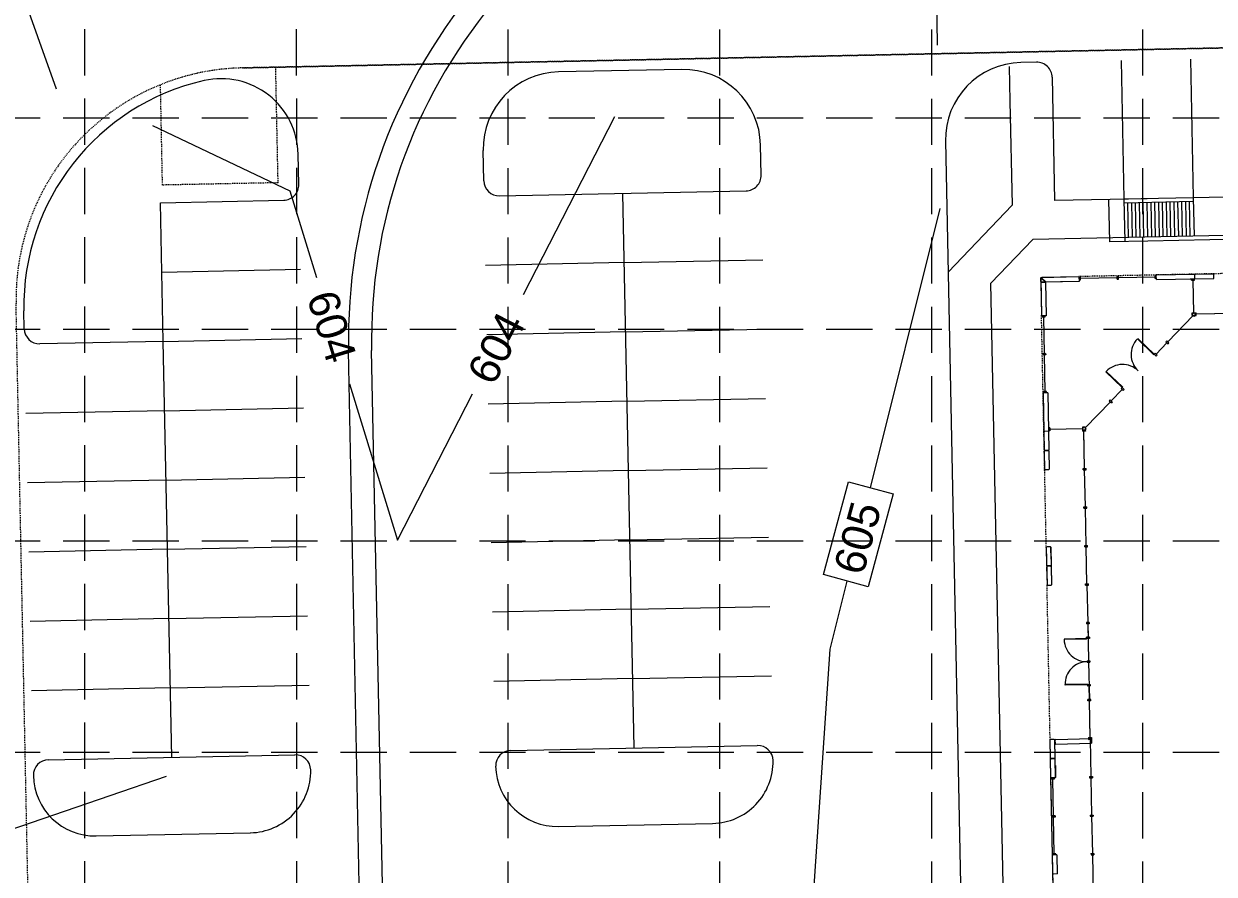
# Model space of a CAD drawing. Extents: x 2140663 to 2528301, y 336313 to 7007653.
# Drawn here: x 2527385.8 to 2527540.3, y 7007224.3 to 7007334.7 of the extents above; entities that cross this region are included whole.
import ezdxf

# ---------------------------------------------------------------- set-up
doc = ezdxf.new("R2010")
doc.units = 0
doc.header["$MEASUREMENT"] = 0
for name, pattern in [('HIDDEN', [0.375, 0.25, -0.125]), ('xdrc002ar$0$HIDDEN2', [0.1875, 0.125, -0.0625]), ('xdrc002ar$0$XR3$0$HIDDEN2', [0.1875, 0.125, -0.0625]), ('xdrc002pt$0$HIDDEN2', [0.1875, 0.125, -0.0625])]:
    doc.linetypes.add(name, pattern=pattern)
for name, color, linetype in [('1 PROPOSED CONTOURS', 43, 'Continuous'), ('BATCH PLANT', 13, 'HIDDEN'), ('GRID', 254, 'HIDDEN'), ('xdrc002ar$0$BASE1$0$awa', 7, 'Continuous'), ('xdrc002ar$0$WINDOWS', 8, 'Continuous'), ('xdrc002ar$0$xdrc002ar$0$C-PKNG-FACE-N', 1, 'Continuous'), ('xdrc002ar$0$xdrc002ar$0$C-PKNG-STRP-N', 6, 'Continuous'), ('xdrc002ar$0$xdrc002ar$0$l-walk-ej-n', 14, 'Continuous'), ('xdrc002ar$0$xdrc002ar$0$l-walk-n', 2, 'Continuous'), ('xdrc002ar$0$XR3$0$BASE1$0$awa', 4, 'Continuous'), ('xdrc002ar$0$XR3$0$WINDOWS', 2, 'Continuous'), ('xdrc002pt$0$V-ESMT-ACCS-N', 2, 'xdrc002pt$0$HIDDEN2'), ('xdrc002pt$0$V-ESMT-WATR-N', 2, 'xdrc002pt$0$HIDDEN2'), ('xdrc002STM$0$C-STRM-PIPE-N', 5, 'Continuous')]:
    doc.layers.add(name, color=color, linetype=linetype)
doc.styles.get("Standard").update_dxf_attribs({"font": 'ARIAL.TTF'})

msp = doc.modelspace()

# ---------------------------------------------------------------- linework, layer by layer
at = {"layer": '1 PROPOSED CONTOURS', "color": 43, "lineweight": 0}
for p, q in [((2527504, 7007350.55, 605), (2527504.37, 7007331.95, 605)), ((2527450.69, 7007299.59, 604), (2527462.54, 7007322.7, 604)), ((2527402.55, 7007321.52, 604), (2527420.38, 7007313.05, 604)), ((2527420.38, 7007313.05, 604), (2527423.84, 7007301.8, 604)), ((2527495.71, 7007274.49, 605), (2527504.74, 7007310.73, 605)), ((2527428.1, 7007287.97, 604), (2527434.33, 7007267.7, 604)), ((2527434.33, 7007267.7, 604), (2527444.08, 7007286.71, 604)), ((2527489.61, 7007263.22, 604), (2527492.87, 7007275.26, 604)), ((2527492.87, 7007275.26, 604), (2527498.66, 7007273.69, 604)), ((2527498.66, 7007273.69, 604), (2527495.4, 7007261.65, 604)), ((2527495.4, 7007261.65, 604), (2527489.61, 7007263.22, 604)), ((2527490.49, 7007253.55, 605), (2527492.69, 7007262.38, 605)), ((2527486.96, 7007201.64, 605), (2527490.49, 7007253.55, 605))]:
    msp.add_line(p, q, dxfattribs=at)
at = {"layer": '1 PROPOSED CONTOURS', "color": 43, "lineweight": 0, "elevation": 604}
msp.add_lwpolyline([(2527390.07, 7007326.22), (2527385.24, 7007339.85)], dxfattribs=at)
at = {"layer": '1 PROPOSED CONTOURS', "color": 43, "lineweight": 0, "extrusion": (0.679516, 0.73366, 0), "elevation": 6858318.05}
msp.add_lwpolyline([(2907273.46, 605), (2907332.93, 605)], dxfattribs=at)
at = {"layer": 'BATCH PLANT', "color": 7, "linetype": 'Continuous', "lineweight": 0}
msp.add_line((2527368.72, 7007224.81), (2527404.34, 7007237.05), dxfattribs=at)
at = {"layer": 'GRID', "color": 253, "linetype": 'HIDDEN', "lineweight": 0, "ltscale": 24}
for p, q in [((2527393.7, 7006032.01), (2527393.79, 7007623.57)), ((2527421.37, 7006032.01), (2527421.22, 7007623.46)), ((2527448.92, 7006032), (2527448.64, 7007623.49)), ((2527476.16, 7006032), (2527476.17, 7007623.47)), ((2527503.7, 7006031.99), (2527503.67, 7007623.46)), ((2527530.98, 7006031.99), (2527531.04, 7007623.46)), ((2527228.95, 7007322.53), (2528272.33, 7007322.53)), ((2527228.95, 7007295.07), (2528272.33, 7007295.07)), ((2527228.95, 7007267.62), (2528272.33, 7007267.62)), ((2527228.95, 7007240.16), (2528272.33, 7007240.16))]:
    msp.add_line(p, q, dxfattribs=at)
at = {"layer": 'xdrc002ar$0$BASE1$0$awa', "color": 7, "lineweight": 0}
for p, q in [((2527517.86, 7007301.81), (2527522.73, 7007301.91)), ((2527522.8, 7007301.85), (2527522.73, 7007301.91)), ((2527537.79, 7007302.16), (2527537.86, 7007302.22)), ((2527537.8, 7007301.62), (2527537.79, 7007302.16)), ((2527537.86, 7007302.22), (2527540.2, 7007302.27)), ((2527540.26, 7007302.21), (2527540.2, 7007302.27)), ((2527540.27, 7007301.67), (2527540.26, 7007302.21)), ((2527517.8, 7007301.75), (2527517.86, 7007301.81)), ((2527517.81, 7007301.27), (2527517.8, 7007301.75)), ((2527517.81, 7007301.27), (2527517.87, 7007301.21)), ((2527517.81, 7007301.08), (2527517.87, 7007301.15)), ((2527517.81, 7007301.08), (2527517.89, 7007296.88)), ((2527517.87, 7007301.21), (2527522.81, 7007301.31)), ((2527518.41, 7007301.16), (2527517.87, 7007301.15)), ((2527518.41, 7007301.18), (2527518.41, 7007301.18)), ((2527518.41, 7007301.16), (2527518.5, 7007296.83)), ((2527522.81, 7007301.31), (2527522.8, 7007301.85)), ((2527537.8, 7007301.62), (2527540.27, 7007301.67)), ((2527517.96, 7007296.81), (2527517.89, 7007296.88)), ((2527518.5, 7007296.83), (2527517.96, 7007296.81)), ((2527537.7, 7007296.72), (2527537.43, 7007296.98)), ((2527537.98, 7007296.85), (2527537.98, 7007297.22)), ((2527534.04, 7007293.45), (2527534.31, 7007293.19)), ((2527526.81, 7007285.92), (2527527.08, 7007285.66)), ((2527518.26, 7007281.82), (2527518.2, 7007281.75)), ((2527518.8, 7007281.83), (2527518.26, 7007281.82)), ((2527518.8, 7007281.83), (2527518.85, 7007279.36)), ((2527523.58, 7007281.84), (2527523.2, 7007281.83)), ((2527523.69, 7007282.13), (2527523.42, 7007282.39)), ((2527518.2, 7007281.75), (2527518.25, 7007279.41)), ((2527518.31, 7007279.35), (2527518.25, 7007279.41)), ((2527518.31, 7007279.29), (2527518.25, 7007279.22)), ((2527518.25, 7007279.22), (2527518.3, 7007276.88)), ((2527518.85, 7007279.36), (2527518.31, 7007279.35)), ((2527518.86, 7007279.3), (2527518.31, 7007279.29)), ((2527518.86, 7007279.3), (2527518.9, 7007276.89)), ((2527518.89, 7007277.43), (2527518.9, 7007276.89)), ((2527518.36, 7007276.82), (2527518.3, 7007276.88)), ((2527518.84, 7007276.83), (2527518.36, 7007276.82)), ((2527518.9, 7007276.89), (2527518.84, 7007276.83)), ((2527523.3, 7007276.84), (2527523.68, 7007276.84)), ((2527523.4, 7007271.84), (2527523.78, 7007271.84)), ((2527518.57, 7007266.82), (2527518.51, 7007266.76)), ((2527518.51, 7007266.76), (2527518.55, 7007264.41)), ((2527519.05, 7007266.83), (2527518.57, 7007266.82)), ((2527519.11, 7007266.77), (2527519.05, 7007266.83)), ((2527519.11, 7007266.77), (2527519.16, 7007264.43)), ((2527519.14, 7007265.23), (2527519.11, 7007266.77)), ((2527523.51, 7007266.84), (2527523.88, 7007266.85)), ((2527518.62, 7007264.35), (2527518.55, 7007264.41)), ((2527518.62, 7007264.29), (2527518.56, 7007264.23)), ((2527518.56, 7007264.23), (2527518.61, 7007261.88)), ((2527519.1, 7007264.36), (2527518.62, 7007264.35)), ((2527519.1, 7007264.3), (2527518.62, 7007264.29)), ((2527519.16, 7007264.43), (2527519.1, 7007264.36)), ((2527519.16, 7007264.24), (2527519.1, 7007264.3)), ((2527519.16, 7007264.24), (2527519.21, 7007261.9)), ((2527518.67, 7007261.82), (2527518.61, 7007261.88)), ((2527519.15, 7007261.83), (2527518.67, 7007261.82)), ((2527519.21, 7007261.9), (2527519.15, 7007261.83)), ((2527519.2, 7007262.44), (2527519.21, 7007261.9)), ((2527523.61, 7007261.84), (2527523.98, 7007261.85)), ((2527523.81, 7007252.01), (2527524.18, 7007252.02)), ((2527519.08, 7007241.83), (2527519.01, 7007241.76)), ((2527519.06, 7007239.42), (2527519.01, 7007241.76)), ((2527519.55, 7007241.84), (2527519.08, 7007241.83)), ((2527519.62, 7007241.77), (2527519.55, 7007241.84)), ((2527519.63, 7007241.23), (2527519.62, 7007241.77)), ((2527519.67, 7007239.43), (2527519.62, 7007241.77)), ((2527519.74, 7007241.84), (2527519.68, 7007241.78)), ((2527519.69, 7007241.23), (2527519.68, 7007241.78)), ((2527519.74, 7007241.84), (2527524.39, 7007241.93)), ((2527524.01, 7007242.09), (2527524.38, 7007242.1)), ((2527524.39, 7007241.93), (2527524.4, 7007241.33)), ((2527519.69, 7007241.23), (2527524.4, 7007241.33)), ((2527519.13, 7007239.36), (2527519.06, 7007239.42)), ((2527519.13, 7007239.3), (2527519.07, 7007239.23)), ((2527519.11, 7007236.89), (2527519.07, 7007239.23)), ((2527519.6, 7007239.37), (2527519.13, 7007239.36)), ((2527519.61, 7007239.31), (2527519.13, 7007239.3)), ((2527519.67, 7007239.43), (2527519.6, 7007239.37)), ((2527519.67, 7007239.24), (2527519.61, 7007239.31)), ((2527519.72, 7007236.9), (2527519.67, 7007239.24)), ((2527519.69, 7007238.44), (2527519.72, 7007236.9)), ((2527519.72, 7007206.77), (2527519.11, 7007236.89)), ((2527519.18, 7007236.83), (2527519.11, 7007236.89)), ((2527519.66, 7007236.84), (2527519.18, 7007236.83)), ((2527519.72, 7007236.9), (2527519.66, 7007236.84)), ((2527519.38, 7007226.83), (2527519.32, 7007226.77)), ((2527519.37, 7007224.42), (2527519.32, 7007226.77)), ((2527519.86, 7007226.84), (2527519.38, 7007226.83)), ((2527519.92, 7007226.78), (2527519.86, 7007226.84)), ((2527519.93, 7007226.24), (2527519.92, 7007226.78)), ((2527519.97, 7007224.37), (2527519.92, 7007226.78)), ((2527519.43, 7007224.36), (2527519.37, 7007224.42)), ((2527519.97, 7007224.37), (2527519.43, 7007224.36))]:
    msp.add_line(p, q, dxfattribs=at)
at = {"layer": 'xdrc002ar$0$BASE1$0$awa', "color": 7, "linetype": 'xdrc002ar$0$HIDDEN2', "lineweight": 0}
for p, q in [((2527537.85, 7007302.22), (2527522.73, 7007301.91)), ((2527518.2, 7007281.75), (2527517.89, 7007296.88)), ((2527518.51, 7007266.76), (2527518.3, 7007276.88)), ((2527519.01, 7007241.76), (2527518.61, 7007261.88))]:
    msp.add_line(p, q, dxfattribs=at)
at = {"layer": 'xdrc002ar$0$WINDOWS', "color": 7, "linetype": 'Continuous', "lineweight": 0}
for p, q in [((2527534.29, 7007293.44), (2527537.57, 7007296.85)), ((2527537.65, 7007297.22), (2527537.43, 7007296.98)), ((2527537.65, 7007297.22), (2527537.98, 7007297.22)), ((2527537.82, 7007296.84), (2527537.7, 7007296.72)), ((2527537.82, 7007296.84), (2527537.98, 7007296.85)), ((2527542.81, 7007297.13), (2527537.98, 7007297.04)), ((2527532.44, 7007291.79), (2527530.34, 7007293.81)), ((2527532.5, 7007291.85), (2527530.4, 7007293.87)), ((2527532.75, 7007291.84), (2527534.17, 7007293.32)), ((2527534.04, 7007293.45), (2527534.16, 7007293.57)), ((2527534.16, 7007293.57), (2527534.43, 7007293.31)), ((2527534.31, 7007293.19), (2527534.43, 7007293.31)), ((2527532.44, 7007291.79), (2527532.5, 7007291.85)), ((2527532.5, 7007291.85), (2527532.62, 7007291.97)), ((2527532.77, 7007291.59), (2527532.5, 7007291.85)), ((2527532.89, 7007291.71), (2527532.62, 7007291.97)), ((2527532.89, 7007291.71), (2527532.77, 7007291.59)), ((2527526.24, 7007289.54), (2527526.3, 7007289.6)), ((2527528.35, 7007287.52), (2527526.24, 7007289.54)), ((2527528.4, 7007287.58), (2527526.3, 7007289.6)), ((2527526.94, 7007285.79), (2527528.37, 7007287.27)), ((2527528.35, 7007287.52), (2527528.23, 7007287.4)), ((2527528.5, 7007287.14), (2527528.23, 7007287.4)), ((2527528.4, 7007287.58), (2527528.35, 7007287.52)), ((2527528.62, 7007287.26), (2527528.35, 7007287.52)), ((2527528.5, 7007287.14), (2527528.62, 7007287.26)), ((2527526.83, 7007285.67), (2527523.55, 7007282.26)), ((2527526.81, 7007285.92), (2527526.69, 7007285.8)), ((2527526.69, 7007285.8), (2527526.96, 7007285.54)), ((2527527.08, 7007285.66), (2527526.96, 7007285.54)), ((2527523.19, 7007282.16), (2527523.42, 7007282.39)), ((2527523.19, 7007282.16), (2527523.2, 7007281.83)), ((2527523.49, 7007277.01), (2527523.39, 7007281.84)), ((2527523.57, 7007282.01), (2527523.69, 7007282.13)), ((2527523.57, 7007282.01), (2527523.58, 7007281.84)), ((2527523.3, 7007277), (2527523.67, 7007277.01)), ((2527523.3, 7007276.84), (2527523.3, 7007277)), ((2527523.59, 7007272.01), (2527523.49, 7007276.84)), ((2527523.68, 7007276.84), (2527523.67, 7007277.01)), ((2527523.4, 7007272), (2527523.78, 7007272.01)), ((2527523.4, 7007271.84), (2527523.4, 7007272)), ((2527523.69, 7007267.01), (2527523.59, 7007271.84)), ((2527523.78, 7007271.84), (2527523.78, 7007272.01)), ((2527523.5, 7007267), (2527523.88, 7007267.01)), ((2527523.51, 7007266.84), (2527523.5, 7007267)), ((2527523.79, 7007262.01), (2527523.69, 7007266.84)), ((2527523.88, 7007266.85), (2527523.88, 7007267.01)), ((2527523.61, 7007261.84), (2527523.6, 7007262.01)), ((2527523.6, 7007262.01), (2527523.98, 7007262.01)), ((2527523.79, 7007261.84), (2527523.89, 7007257.01)), ((2527523.98, 7007261.85), (2527523.98, 7007262.01)), ((2527523.71, 7007257.01), (2527523.71, 7007256.84)), ((2527524.08, 7007257.01), (2527523.71, 7007257.01)), ((2527524.08, 7007256.85), (2527523.71, 7007256.84)), ((2527523.9, 7007256.84), (2527523.99, 7007252.01)), ((2527524.08, 7007257.01), (2527524.08, 7007256.85)), ((2527523.81, 7007252.01), (2527523.81, 7007251.84)), ((2527523.81, 7007251.84), (2527524.18, 7007251.85)), ((2527524, 7007251.84), (2527524.1, 7007247.01)), ((2527524.18, 7007252.02), (2527524.18, 7007251.85)), ((2527524.28, 7007247.02), (2527523.91, 7007247.01)), ((2527523.91, 7007246.84), (2527523.91, 7007247.01)), ((2527524.29, 7007246.85), (2527523.91, 7007246.84)), ((2527524.2, 7007242.1), (2527524.1, 7007246.85)), ((2527524.29, 7007246.85), (2527524.28, 7007247.02)), ((2527524.01, 7007242.09), (2527524.01, 7007241.93)), ((2527524.01, 7007241.93), (2527524.39, 7007241.93)), ((2527524.38, 7007242.1), (2527524.39, 7007241.93)), ((2527524.38, 7007242.02), (2527524.39, 7007241.85)), ((2527519.18, 7007236.83), (2527519.18, 7007236.66)), ((2527519.55, 7007236.67), (2527519.18, 7007236.66)), ((2527519.44, 7007231.91), (2527519.35, 7007236.66)), ((2527519.55, 7007236.83), (2527519.55, 7007236.67)), ((2527519.65, 7007231.92), (2527519.28, 7007231.91)), ((2527519.28, 7007231.91), (2527519.28, 7007231.74)), ((2527519.65, 7007231.75), (2527519.28, 7007231.74)), ((2527519.54, 7007227), (2527519.45, 7007231.75)), ((2527519.65, 7007231.92), (2527519.65, 7007231.75)), ((2527519.38, 7007226.83), (2527519.38, 7007227)), ((2527519.75, 7007227), (2527519.38, 7007227)), ((2527519.75, 7007226.84), (2527519.75, 7007227))]:
    msp.add_line(p, q, dxfattribs=at)
for centre, start, end in [((2527532.44, 7007291.79), 136.163, 226.1638), ((2527528.4, 7007287.58), 46.1622, 136.163)]:
    msp.add_arc(centre, 2.92, start, end, dxfattribs=at)
at = {"layer": 'xdrc002ar$0$xdrc002ar$0$C-PKNG-FACE-N', "color": 7, "lineweight": 0}
for p, q in [((2527517.23, 7007329.74), (2527515.23, 7007329.7)), ((2527471.24, 7007328.8), (2527455.24, 7007328.48)), ((2527513.83, 7007324.67), (2527513.74, 7007329.17)), ((2527519.27, 7007327.78), (2527519.6, 7007311.78)), ((2527514.11, 7007311.17), (2527513.83, 7007324.67)), ((2527481.52, 7007315.08), (2527481.44, 7007319.01)), ((2527505.43, 7007319.49), (2527508.07, 7007189.59)), ((2527421.53, 7007313.86), (2527421.45, 7007317.79)), ((2527445.52, 7007314.35), (2527445.44, 7007318.28)), ((2527447.56, 7007312.39), (2527479.56, 7007313.04)), ((2527604.57, 7007313.51), (2527537.59, 7007312.15)), ((2527403.57, 7007311.5), (2527419.57, 7007311.82)), ((2527403.94, 7007293.5), (2527403.57, 7007311.5)), ((2527514.1, 7007311.17), (2527505.78, 7007302.5)), ((2527537.59, 7007312.15), (2527528.59, 7007311.96)), ((2527537.6, 7007311.65), (2527528.6, 7007311.46)), ((2527516.77, 7007306.72), (2527511.31, 7007301.04)), ((2527513.37, 7007199.77), (2527511.31, 7007301.04)), ((2527385.9, 7007295.13), (2527385.85, 7007297.47)), ((2527403.94, 7007293.5), (2527387.94, 7007293.18)), ((2527449.03, 7007240.4), (2527481.02, 7007241.05)), ((2527389.04, 7007239.19), (2527421.03, 7007239.84))]:
    msp.add_line(p, q, dxfattribs=at)
at = {"layer": 'xdrc002ar$0$xdrc002ar$0$C-PKNG-FACE-N', "color": 7, "linetype": 'Continuous', "lineweight": 0}
for p, q in [((2527583.68, 7007308.08), (2527516.77, 7007306.72)), ((2527449.03, 7007240.4), (2527481.02, 7007241.05)), ((2527389.04, 7007239.19), (2527421.03, 7007239.84)), ((2527483.06, 7007239.09), (2527483.06, 7007239.09)), ((2527387.08, 7007237.15), (2527387.08, 7007237.15)), ((2527423.07, 7007237.88), (2527423.07, 7007237.88)), ((2527447.07, 7007238.36), (2527447.07, 7007238.36)), ((2527455.23, 7007230.53), (2527475.22, 7007230.93)), ((2527395.24, 7007229.31), (2527415.24, 7007229.72))]:
    msp.add_line(p, q, dxfattribs=at)
at = {"layer": 'xdrc002ar$0$xdrc002ar$0$C-PKNG-FACE-N', "color": 7, "lineweight": 0}
for centre, radius, start, end in [((2527515.43, 7007319.7), 10, 91.1631, 181.1631), ((2527517.27, 7007327.74), 2, 1.1628, 91.1631), ((2527455.44, 7007318.48), 10, 91.1631, 181.1631), ((2527471.44, 7007318.8), 10, 1.1631, 91.1631), ((2527415.85, 7007298.08), 30, 102.7007, 181.1631), ((2527411.45, 7007317.59), 10, 1.1631, 102.7007), ((2527447.52, 7007314.39), 2, 181.1631, 271.1631), ((2527479.52, 7007315.04), 2, 271.1631, 1.1631), ((2527419.53, 7007313.82), 2, 271.1631, 1.1631), ((2527387.9, 7007295.18), 2, 181.1631, 271.1631)]:
    msp.add_arc(centre, radius, start, end, dxfattribs=at)
at = {"layer": 'xdrc002ar$0$xdrc002ar$0$C-PKNG-FACE-N', "color": 7, "linetype": 'Continuous', "lineweight": 0}
for centre, radius, start, end in [((2527449.07, 7007238.4), 2, 91.1631, 181.1631), ((2527481.06, 7007239.05), 2, 1.1631, 91.1631), ((2527389.08, 7007237.19), 2, 91.1631, 181.1631), ((2527421.07, 7007237.84), 2, 1.1631, 91.1631), ((2527475.06, 7007238.93), 8, 271.1631, 1.1631), ((2527395.08, 7007237.31), 8, 181.1631, 271.1631), ((2527415.07, 7007237.71), 8, 271.1631, 1.1631), ((2527455.06, 7007238.53), 8, 181.1631, 271.1631)]:
    msp.add_arc(centre, radius, start, end, dxfattribs=at)
at = {"layer": 'xdrc002ar$0$xdrc002ar$0$C-PKNG-STRP-N', "color": 7, "lineweight": 0}
for p, q in [((2527528.23, 7007329.96), (2527528.59, 7007311.96)), ((2527537.23, 7007330.14), (2527537.59, 7007312.14)), ((2527465.02, 7007240.73), (2527463.56, 7007312.71)), ((2527463.74, 7007303.72), (2527445.75, 7007303.35)), ((2527463.74, 7007303.72), (2527481.74, 7007304.08)), ((2527403.76, 7007302.5), (2527421.75, 7007302.86)), ((2527463.93, 7007294.72), (2527445.93, 7007294.35)), ((2527463.93, 7007294.72), (2527481.92, 7007295.08)), ((2527403.94, 7007293.5), (2527421.93, 7007293.87)), ((2527405.03, 7007239.51), (2527403.94, 7007293.5)), ((2527464.11, 7007285.72), (2527446.11, 7007285.35)), ((2527464.11, 7007285.72), (2527482.1, 7007286.08)), ((2527404.12, 7007284.5), (2527386.12, 7007284.14)), ((2527404.12, 7007284.5), (2527422.12, 7007284.87)), ((2527404.3, 7007275.5), (2527422.3, 7007275.87)), ((2527464.29, 7007276.72), (2527446.3, 7007276.36)), ((2527464.29, 7007276.72), (2527482.29, 7007277.09)), ((2527404.3, 7007275.5), (2527386.31, 7007275.14)), ((2527464.47, 7007267.72), (2527482.47, 7007268.09)), ((2527404.49, 7007266.51), (2527386.49, 7007266.14)), ((2527404.49, 7007266.51), (2527422.48, 7007266.87)), ((2527464.47, 7007267.72), (2527446.48, 7007267.36)), ((2527464.66, 7007258.72), (2527446.66, 7007258.36)), ((2527464.66, 7007258.72), (2527482.65, 7007259.09)), ((2527404.67, 7007257.51), (2527386.67, 7007257.14)), ((2527404.67, 7007257.51), (2527422.67, 7007257.87)), ((2527464.84, 7007249.73), (2527446.84, 7007249.36)), ((2527464.84, 7007249.73), (2527482.84, 7007250.09)), ((2527404.85, 7007248.51), (2527386.86, 7007248.14)), ((2527404.85, 7007248.51), (2527422.85, 7007248.87))]:
    msp.add_line(p, q, dxfattribs=at)
at = {"layer": 'xdrc002ar$0$xdrc002ar$0$C-PKNG-STRP-N', "color": 7, "linetype": 'Continuous', "lineweight": 0}
msp.add_line((2527537.59, 7007312.15), (2527537.69, 7007307.15), dxfattribs=at)
at = {"layer": 'xdrc002ar$0$xdrc002ar$0$l-walk-ej-n', "color": 7, "linetype": 'Continuous', "lineweight": 0}
msp.add_line((2527528.59, 7007311.96), (2527528.71, 7007306.46), dxfattribs=at)
at = {"layer": 'xdrc002ar$0$xdrc002ar$0$l-walk-n', "color": 7, "lineweight": 0}
for p, q in [((2527531.59, 7007312.02), (2527519.6, 7007311.78)), ((2527526.59, 7007311.92), (2527526.7, 7007306.42)), ((2527529.2, 7007306.97), (2527529.1, 7007311.47)), ((2527529.69, 7007306.98), (2527529.6, 7007311.48)), ((2527530.19, 7007306.99), (2527530.1, 7007311.49)), ((2527530.69, 7007307), (2527530.6, 7007311.5)), ((2527531.19, 7007307.01), (2527531.1, 7007311.51)), ((2527531.69, 7007307.02), (2527531.6, 7007311.52)), ((2527532.19, 7007307.03), (2527532.1, 7007311.53)), ((2527532.69, 7007307.05), (2527532.6, 7007311.54)), ((2527533.19, 7007307.06), (2527533.1, 7007311.55)), ((2527533.69, 7007307.07), (2527533.6, 7007311.56)), ((2527534.19, 7007307.08), (2527534.1, 7007311.57)), ((2527534.69, 7007307.09), (2527534.6, 7007311.58)), ((2527535.19, 7007307.1), (2527535.1, 7007311.59)), ((2527535.69, 7007307.11), (2527535.6, 7007311.6)), ((2527536.19, 7007307.12), (2527536.1, 7007311.62)), ((2527536.69, 7007307.13), (2527536.6, 7007311.63)), ((2527537.19, 7007307.14), (2527537.1, 7007311.64)), ((2527531.7, 7007306.52), (2527526.7, 7007306.42)), ((2527592.69, 7007307.76), (2527531.7, 7007306.52))]:
    msp.add_line(p, q, dxfattribs=at)
at = {"layer": 'xdrc002ar$0$XR3$0$BASE1$0$awa', "color": 7, "lineweight": 0}
for p, q in [((2527517.96, 7007301.82), (2527522.73, 7007301.91)), ((2527522.8, 7007301.85), (2527522.73, 7007301.91)), ((2527532.79, 7007302.05), (2527532.85, 7007302.12)), ((2527532.8, 7007301.51), (2527532.79, 7007302.05)), ((2527532.85, 7007302.12), (2527537.73, 7007302.22)), ((2527537.79, 7007302.16), (2527537.73, 7007302.22)), ((2527537.8, 7007301.68), (2527537.79, 7007302.16)), ((2527517.8, 7007301.75), (2527517.86, 7007301.81)), ((2527517.86, 7007301.71), (2527517.8, 7007301.64)), ((2527517.86, 7007301.71), (2527517.8, 7007301.64)), ((2527517.8, 7007301.64), (2527517.89, 7007296.88)), ((2527518.41, 7007301.18), (2527517.86, 7007301.71)), ((2527517.9, 7007301.75), (2527517.96, 7007301.82)), ((2527517.9, 7007301.75), (2527517.96, 7007301.82)), ((2527518.45, 7007301.22), (2527517.9, 7007301.75)), ((2527518.41, 7007301.18), (2527518.5, 7007296.83)), ((2527518.41, 7007301.18), (2527518.41, 7007301.18)), ((2527518.45, 7007301.22), (2527522.81, 7007301.31)), ((2527518.45, 7007301.22), (2527518.45, 7007301.22)), ((2527522.81, 7007301.31), (2527522.8, 7007301.85)), ((2527532.8, 7007301.51), (2527537.74, 7007301.61)), ((2527537.2, 7007301.6), (2527537.74, 7007301.61)), ((2527537.74, 7007301.61), (2527537.8, 7007301.68)), ((2527517.96, 7007296.81), (2527517.89, 7007296.88)), ((2527518.5, 7007296.83), (2527517.96, 7007296.81)), ((2527518.16, 7007286.82), (2527518.1, 7007286.75)), ((2527518.1, 7007286.75), (2527518.2, 7007281.88)), ((2527518.7, 7007286.83), (2527518.16, 7007286.82)), ((2527518.7, 7007286.83), (2527518.8, 7007281.89)), ((2527518.26, 7007281.82), (2527518.2, 7007281.88)), ((2527518.74, 7007281.83), (2527518.26, 7007281.82)), ((2527518.8, 7007281.89), (2527518.74, 7007281.83)), ((2527518.79, 7007282.43), (2527518.8, 7007281.89)), ((2527523.3, 7007276.84), (2527523.68, 7007276.84)), ((2527523.4, 7007271.84), (2527523.78, 7007271.84)), ((2527518.57, 7007266.82), (2527518.51, 7007266.76)), ((2527518.51, 7007266.76), (2527518.61, 7007261.88)), ((2527519.05, 7007266.83), (2527518.57, 7007266.82)), ((2527519.11, 7007266.77), (2527519.05, 7007266.83)), ((2527519.11, 7007266.77), (2527519.21, 7007261.9)), ((2527519.14, 7007265.23), (2527519.11, 7007266.77)), ((2527523.51, 7007266.84), (2527523.88, 7007266.85)), ((2527518.67, 7007261.82), (2527518.61, 7007261.88)), ((2527519.15, 7007261.83), (2527518.67, 7007261.82)), ((2527519.21, 7007261.9), (2527519.15, 7007261.83)), ((2527519.2, 7007262.44), (2527519.21, 7007261.9)), ((2527523.61, 7007261.84), (2527523.98, 7007261.85)), ((2527519.08, 7007241.83), (2527519.01, 7007241.76)), ((2527519.11, 7007236.89), (2527519.01, 7007241.76)), ((2527519.55, 7007241.84), (2527519.08, 7007241.83)), ((2527519.62, 7007241.77), (2527519.55, 7007241.84)), ((2527519.72, 7007236.9), (2527519.62, 7007241.77)), ((2527519.63, 7007241.23), (2527519.62, 7007241.77)), ((2527524.01, 7007242.01), (2527524.38, 7007242.02)), ((2527519.69, 7007238.44), (2527519.72, 7007236.9)), ((2527524.11, 7007237.01), (2527524.49, 7007237.02)), ((2527519.18, 7007236.83), (2527519.11, 7007236.89)), ((2527519.66, 7007236.84), (2527519.18, 7007236.83)), ((2527519.72, 7007236.9), (2527519.66, 7007236.84)), ((2527524.21, 7007232.01), (2527524.59, 7007232.02)), ((2527524.31, 7007227.01), (2527524.69, 7007227.02))]:
    msp.add_line(p, q, dxfattribs=at)
at = {"layer": 'xdrc002ar$0$XR3$0$BASE1$0$awa', "color": 7, "linetype": 'xdrc002ar$0$XR3$0$HIDDEN2', "lineweight": 0}
for p, q in [((2527552.85, 7007302.52), (2527537.73, 7007302.22)), ((2527518.51, 7007266.76), (2527518.2, 7007281.88)), ((2527519.01, 7007241.76), (2527518.61, 7007261.88)), ((2527519.42, 7007221.77), (2527519.11, 7007236.89))]:
    msp.add_line(p, q, dxfattribs=at)
at = {"layer": 'xdrc002ar$0$XR3$0$WINDOWS', "color": 7, "linetype": 'Continuous', "lineweight": 0}
for p, q in [((2527527.71, 7007301.95), (2527527.88, 7007301.95)), ((2527527.72, 7007301.58), (2527527.71, 7007301.95)), ((2527527.88, 7007301.58), (2527527.88, 7007301.95)), ((2527532.79, 7007302.05), (2527532.63, 7007302.05)), ((2527532.63, 7007301.68), (2527532.63, 7007302.05)), ((2527522.8, 7007301.85), (2527522.96, 7007301.86)), ((2527522.8, 7007301.48), (2527522.97, 7007301.48)), ((2527522.97, 7007301.48), (2527522.96, 7007301.86)), ((2527522.97, 7007301.69), (2527527.71, 7007301.78)), ((2527527.72, 7007301.58), (2527527.88, 7007301.58)), ((2527527.88, 7007301.79), (2527532.63, 7007301.88)), ((2527532.8, 7007301.68), (2527532.63, 7007301.68)), ((2527537.37, 7007301.44), (2527537.37, 7007301.61)), ((2527537.37, 7007301.44), (2527537.74, 7007301.45)), ((2527537.66, 7007297.22), (2527537.58, 7007301.44)), ((2527537.74, 7007301.45), (2527537.74, 7007301.61)), ((2527517.96, 7007296.81), (2527517.96, 7007296.65)), ((2527518.34, 7007296.66), (2527517.96, 7007296.65)), ((2527518.13, 7007296.65), (2527518.23, 7007291.9)), ((2527518.33, 7007296.82), (2527518.34, 7007296.66)), ((2527537.45, 7007297.21), (2527537.83, 7007297.22)), ((2527537.46, 7007296.84), (2527537.45, 7007297.21)), ((2527537.46, 7007296.84), (2527537.84, 7007296.84)), ((2527537.84, 7007296.84), (2527537.83, 7007297.22)), ((2527542.81, 7007297.13), (2527537.83, 7007297.03)), ((2527518.43, 7007291.91), (2527518.06, 7007291.9)), ((2527518.06, 7007291.9), (2527518.06, 7007291.73)), ((2527518.44, 7007291.74), (2527518.06, 7007291.73)), ((2527518.23, 7007291.74), (2527518.32, 7007286.99)), ((2527518.43, 7007291.91), (2527518.44, 7007291.74)), ((2527518.53, 7007286.99), (2527518.16, 7007286.98)), ((2527518.16, 7007286.82), (2527518.16, 7007286.98)), ((2527518.54, 7007286.82), (2527518.53, 7007286.99)), ((2527518.96, 7007282.27), (2527518.8, 7007282.27)), ((2527518.97, 7007281.89), (2527518.8, 7007281.89)), ((2527518.96, 7007282.27), (2527518.97, 7007281.89)), ((2527523.19, 7007282.15), (2527518.97, 7007282.06)), ((2527523.19, 7007282.36), (2527523.2, 7007281.98)), ((2527523.57, 7007282.36), (2527523.19, 7007282.36)), ((2527523.57, 7007281.99), (2527523.2, 7007281.98)), ((2527523.49, 7007277.01), (2527523.39, 7007281.98)), ((2527523.57, 7007282.36), (2527523.57, 7007281.99)), ((2527523.3, 7007277), (2527523.67, 7007277.01)), ((2527523.3, 7007276.84), (2527523.3, 7007277)), ((2527523.59, 7007272.01), (2527523.49, 7007276.84)), ((2527523.68, 7007276.84), (2527523.67, 7007277.01)), ((2527523.4, 7007272), (2527523.78, 7007272.01)), ((2527523.4, 7007271.84), (2527523.4, 7007272)), ((2527523.69, 7007267.01), (2527523.59, 7007271.84)), ((2527523.78, 7007271.84), (2527523.78, 7007272.01)), ((2527523.5, 7007267), (2527523.88, 7007267.01)), ((2527523.51, 7007266.84), (2527523.5, 7007267)), ((2527523.79, 7007262.01), (2527523.69, 7007266.84)), ((2527523.88, 7007266.85), (2527523.88, 7007267.01)), ((2527523.61, 7007261.84), (2527523.6, 7007262.01)), ((2527523.6, 7007262.01), (2527523.98, 7007262.01)), ((2527523.79, 7007261.84), (2527523.89, 7007257.01)), ((2527523.98, 7007261.85), (2527523.98, 7007262.01)), ((2527523.71, 7007257.01), (2527523.71, 7007256.84)), ((2527524.08, 7007257.01), (2527523.71, 7007257.01)), ((2527524.08, 7007256.85), (2527523.71, 7007256.84)), ((2527523.9, 7007256.84), (2527523.93, 7007255.09)), ((2527524.08, 7007257.01), (2527524.08, 7007256.85)), ((2527523.75, 7007254.92), (2527520.83, 7007254.86)), ((2527520.83, 7007254.86), (2527520.83, 7007254.78)), ((2527523.75, 7007254.84), (2527520.83, 7007254.78)), ((2527524.12, 7007255.1), (2527523.74, 7007255.09)), ((2527523.75, 7007254.92), (2527523.74, 7007255.09)), ((2527524.12, 7007254.93), (2527523.75, 7007254.92)), ((2527523.75, 7007254.84), (2527523.75, 7007254.92)), ((2527524.12, 7007255.1), (2527524.12, 7007254.93)), ((2527523.87, 7007249.01), (2527520.95, 7007248.95)), ((2527520.95, 7007248.87), (2527520.95, 7007248.95)), ((2527523.87, 7007248.93), (2527520.95, 7007248.87)), ((2527523.87, 7007249.01), (2527523.87, 7007248.93)), ((2527524.24, 7007248.93), (2527523.87, 7007248.93)), ((2527523.87, 7007248.93), (2527523.87, 7007248.76)), ((2527524.25, 7007248.77), (2527523.87, 7007248.76)), ((2527524.1, 7007247.01), (2527524.06, 7007248.76)), ((2527524.25, 7007248.77), (2527524.24, 7007248.93)), ((2527524.28, 7007247.02), (2527523.91, 7007247.01)), ((2527523.91, 7007246.84), (2527523.91, 7007247.01)), ((2527524.29, 7007246.85), (2527523.91, 7007246.84)), ((2527524.2, 7007242.01), (2527524.1, 7007246.85)), ((2527524.29, 7007246.85), (2527524.28, 7007247.02)), ((2527524.01, 7007242.01), (2527524.01, 7007241.84)), ((2527524.01, 7007241.84), (2527524.39, 7007241.85)), ((2527524.2, 7007241.85), (2527524.3, 7007237.01)), ((2527524.38, 7007242.02), (2527524.39, 7007241.85)), ((2527524.49, 7007237.02), (2527524.49, 7007236.85)), ((2527524.11, 7007237.01), (2527524.11, 7007236.84)), ((2527524.11, 7007236.84), (2527524.49, 7007236.85)), ((2527524.3, 7007236.85), (2527524.4, 7007232.02)), ((2527524.21, 7007232.01), (2527524.22, 7007231.85)), ((2527524.22, 7007231.85), (2527524.59, 7007231.85)), ((2527524.4, 7007231.85), (2527524.5, 7007227.02)), ((2527524.59, 7007232.02), (2527524.59, 7007231.85)), ((2527524.31, 7007227.01), (2527524.32, 7007226.85)), ((2527524.32, 7007226.85), (2527524.69, 7007226.85)), ((2527524.5, 7007226.85), (2527524.61, 7007221.87)), ((2527524.69, 7007227.02), (2527524.69, 7007226.85))]:
    msp.add_line(p, q, dxfattribs=at)
for centre, start, end in [((2527523.75, 7007254.84), 181.163, 271.1638), ((2527523.87, 7007249.01), 91.1622, 181.163)]:
    msp.add_arc(centre, 2.92, start, end, dxfattribs=at)
at = {"layer": 'xdrc002pt$0$V-ESMT-ACCS-N', "color": 7, "lineweight": 0}
for p, q in [((2527655.17, 7007333.9), (2527529.19, 7007331.34)), ((2527529.19, 7007331.34), (2527655.17, 7007333.9)), ((2527529.19, 7007331.34), (2527414.22, 7007329)), ((2527414.22, 7007329), (2527529.19, 7007331.34)), ((2527414.22, 7007329), (2527414.22, 7007329)), ((2527414.22, 7007329), (2527414.22, 7007329)), ((2527414.22, 7007329), (2527414.22, 7007329)), ((2527389.72, 7007058.03), (2527384.84, 7007298.4))]:
    msp.add_line(p, q, dxfattribs=at)
msp.add_arc((2527414.83, 7007299.01), 30, 91.1631, 181.1634, dxfattribs=at)
msp.add_arc((2527414.83, 7007299.01), 30, 91.1631, 181.1634, dxfattribs=at)
at = {"layer": 'xdrc002pt$0$V-ESMT-WATR-N', "color": 7, "lineweight": 0}
for p, q in [((2527418.84, 7007314.09), (2527418.53, 7007329.09)), ((2527403.84, 7007313.79), (2527403.58, 7007326.82)), ((2527418.84, 7007314.09), (2527403.84, 7007313.79))]:
    msp.add_line(p, q, dxfattribs=at)
at = {"layer": 'xdrc002STM$0$C-STRM-PIPE-N', "color": 5, "lineweight": 0}
for p, q in [((2527433.23, 7007033.55), (2527427.97, 7007292.26)), ((2527436.28, 7007031.01), (2527430.97, 7007292.32))]:
    msp.add_line(p, q, dxfattribs=at)
for radius in [71.5, 68.5]:
    msp.add_arc((2527499.46, 7007293.71), radius, 140.3903, 181.1631, dxfattribs=at)

# ---------------------------------------------------------------- texts
at = {"layer": '1 PROPOSED CONTOURS', "color": 43, "lineweight": 0}
for s, rotation, p in [('604', 287.1045, (2527422.52, 7007299.3, 604)), ('604', 62.8445, (2527446.78, 7007287.58, 604)), ('605', 74.8196, (2527494.72, 7007262.97, 604))]:
    msp.add_text(s, height=4, rotation=rotation, dxfattribs=at).set_placement(p)

doc.saveas('drawing.dxf')
